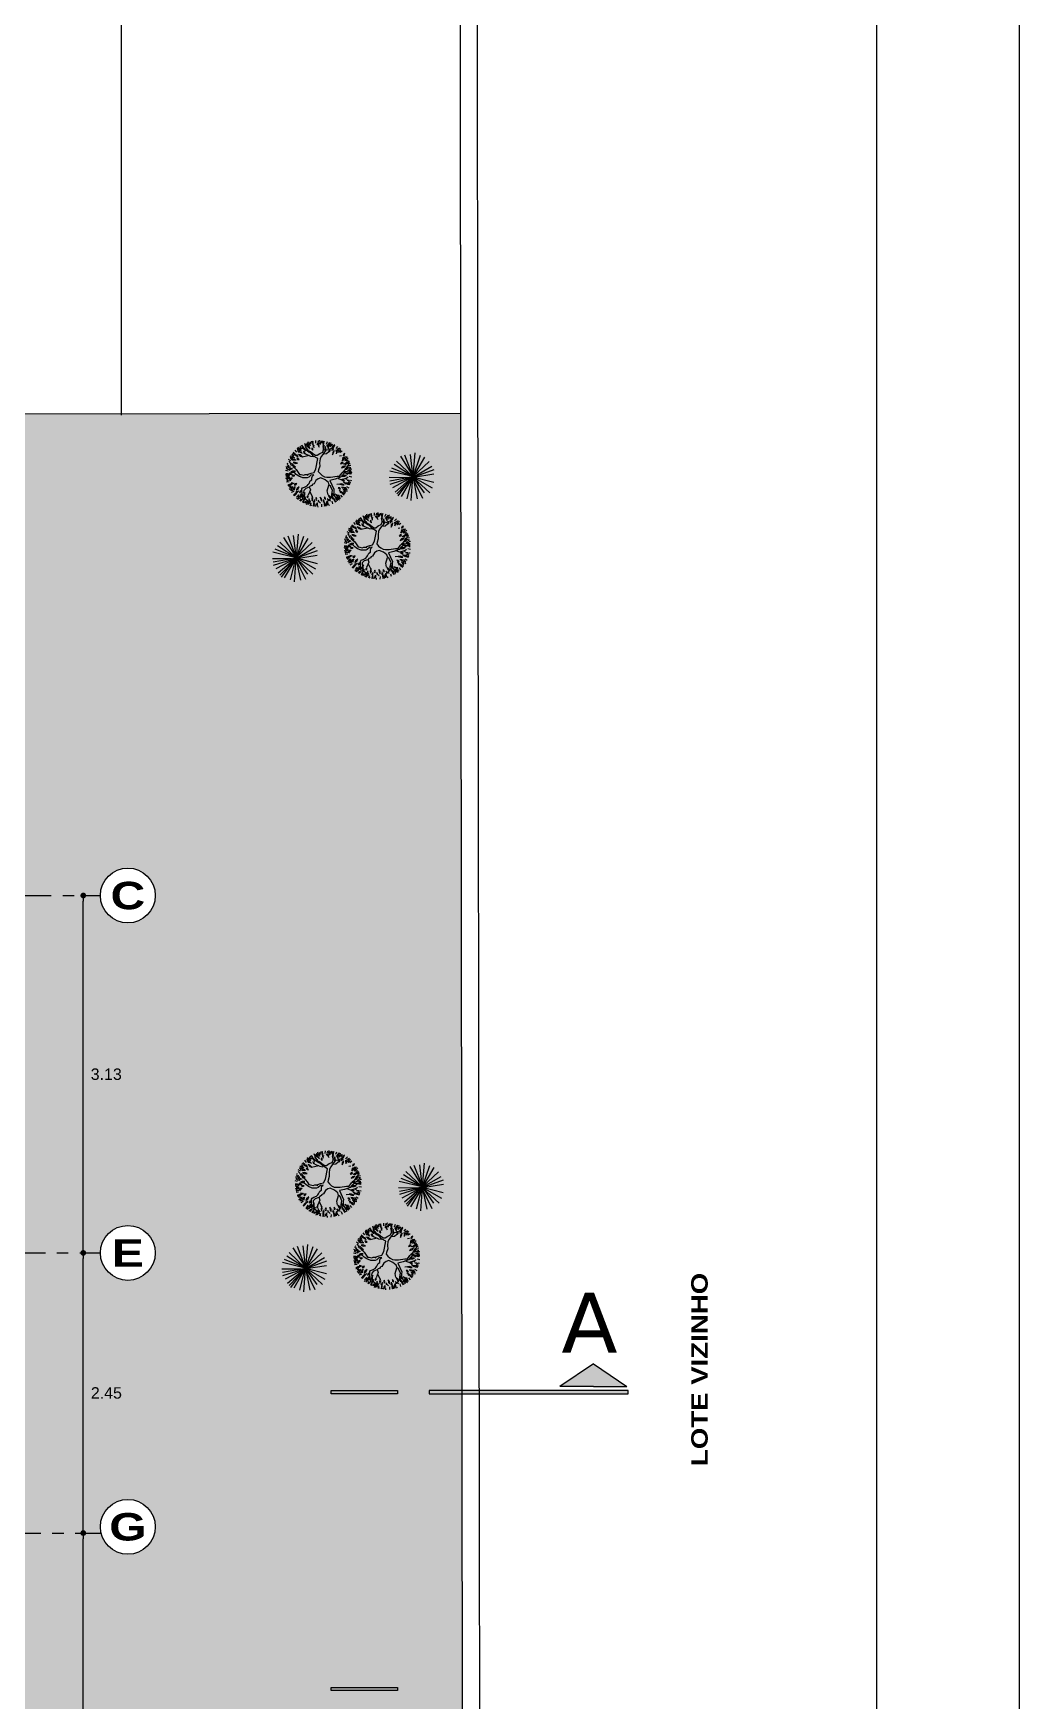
# Model space of a CAD drawing. Header units: millimetres. Extents: x 2178 to 2304, y 1220 to 1359.
# Drawn here: x 2228.44 to 2237.07, y 1332.73 to 1347.31 of the extents above; entities that cross this region are included whole.
import ezdxf
from ezdxf.enums import TextEntityAlignment as Align

# ---------------------------------------------------------------- set-up
doc = ezdxf.new("R2010")
doc.units = ezdxf.units.MM
doc.linetypes.add('CENTER', pattern=[50.8, 31.75, -6.35, 6.35, -6.35])
doc.layers.get('0').update_dxf_attribs({"lineweight": 0})
for name, color, linetype, lineweight in [('COTAS', 40, 'Continuous', 20), ('Ejes22', 50, 'CENTER', 9), ('linha vista piso', 30, 'Continuous', 5), ('mobiliário', 51, 'Continuous', 5), ('PLUMA 7', 10, 'Continuous', 0), ('TEXTO', 5, 'Continuous', 18), ('vegetacio', 62, 'Continuous', 5), ('VEGETACION', 64, 'Continuous', 0)]:
    doc.layers.add(name, color=color, linetype=linetype, lineweight=lineweight)
doc.layers.add('pisos....', color=7, linetype='Continuous', lineweight=5, true_color=0x7c7f7e)
doc.layers.add('TEXT', color=7, linetype='Continuous')
doc.styles.add('ARIAL', font='arial.ttf')
doc.styles.add('ARIAL-N', font='arialbd.ttf')
doc.styles.add('ARIALCH', font='arialbd.ttf', dxfattribs={"width": 1.25})
doc.styles.get("Standard").update_dxf_attribs({"font": 'arial.ttf'})
doc.dimstyles.new('RPM 50', dxfattribs={"dimtxt": 0.1, "dimasz": 0.05, "dimexe": 0.0885, "dimexo": 0.1535, "dimgap": 0.071, "dimtad": 2, "dimtih": 1, "dimtoh": 1, "dimzin": 4, "dimdsep": 46, "dimtxsty": 'ARIAL', "dimblk": 'DOT', "dimcen": 0.4, "dimdle": 0.25, "dimclrd": 8, "dimclre": 8, "dimclrt": 9, "dimadec": 0, "dimazin": 0, "dimtfac": 1, "dimtix": 1, "dimtmove": 0, "dimatfit": 3, "dimldrblk": 'DOT', "dimfxl": 0.5, "dimfxlon": 1, "dimlwd": 0, "dimlwe": 0, "dimarcsym": 0})

# ---------------------------------------------------------------- blocks, each defined once
blk = doc.blocks.new('_DOT')
at = {"color": 0, "linetype": 'ByBlock'}
blk.add_line((-0.5, 0), (-1, 0), dxfattribs=at)
at = {"color": 0, "linetype": 'ByBlock', "const_width": 0.5}
blk.add_lwpolyline([(-0.25, 0, 1), (0.25, 0, 1)], format="xyb", close=True, dxfattribs=at)
blk = doc.blocks.new('*D902')
at = {"color": 8, "lineweight": 0, "transparency": 16777216}
for p, q in [((2228.881, 1334.195), (2228.97, 1334.195)), ((2228.881, 1330.319), (2228.881, 1334.145)), ((2228.881, 1330.269), (2228.97, 1330.269))]:
    blk.add_line(p, q, dxfattribs=at)
at = {"layer": 'Defpoints', "color": 0, "transparency": 16777216}
for p in [(2228.881, 1334.195), (2228.881, 1334.195), (2228.881, 1330.269)]:
    blk.add_point(p, dxfattribs=at)
at = {"color": 8, "lineweight": 0, "transparency": 16777216, "xscale": 0.05, "yscale": 0.05, "zscale": 0.05}
for p, rotation in [((2228.881, 1334.195), 90), ((2228.881, 1330.269), 270)]:
    blk.add_blockref('_DOT', p, dxfattribs=dict(at, rotation=rotation))
at = {"color": 9, "transparency": 16777216, "insert": (2229.082, 1332.232), "char_height": 0.1, "attachment_point": 5, "style": 'ARIAL'}
blk.add_mtext('3.93', dxfattribs=at)
blk = doc.blocks.new('*D1034')
at = {"color": 8, "lineweight": 0, "transparency": 16777216}
for p, q in [((2228.881, 1336.645), (2228.97, 1336.645)), ((2228.881, 1334.245), (2228.881, 1336.595)), ((2228.881, 1334.195), (2228.97, 1334.195))]:
    blk.add_line(p, q, dxfattribs=at)
at = {"layer": 'Defpoints', "color": 0, "transparency": 16777216}
for p in [(2228.881, 1336.645), (2228.881, 1336.645), (2228.881, 1334.195)]:
    blk.add_point(p, dxfattribs=at)
at = {"color": 8, "lineweight": 0, "transparency": 16777216, "xscale": 0.05, "yscale": 0.05, "zscale": 0.05}
for p, rotation in [((2228.881, 1336.645), 90), ((2228.881, 1334.195), 270)]:
    blk.add_blockref('_DOT', p, dxfattribs=dict(at, rotation=rotation))
at = {"color": 9, "transparency": 16777216, "insert": (2229.083, 1335.42), "char_height": 0.1, "attachment_point": 5, "style": 'ARIAL'}
blk.add_mtext('2.45', dxfattribs=at)
blk = doc.blocks.new('*D1035')
at = {"color": 8, "lineweight": 0, "transparency": 16777216}
for p, q in [((2228.881, 1339.77), (2228.97, 1339.77)), ((2228.881, 1336.695), (2228.881, 1339.72)), ((2228.881, 1336.645), (2228.97, 1336.645))]:
    blk.add_line(p, q, dxfattribs=at)
at = {"layer": 'Defpoints', "color": 0, "transparency": 16777216}
for p in [(2228.881, 1339.77), (2228.881, 1339.77), (2228.881, 1336.645)]:
    blk.add_point(p, dxfattribs=at)
at = {"color": 8, "lineweight": 0, "transparency": 16777216, "xscale": 0.05, "yscale": 0.05, "zscale": 0.05}
for p, rotation in [((2228.881, 1339.77), 90), ((2228.881, 1336.645), 270)]:
    blk.add_blockref('_DOT', p, dxfattribs=dict(at, rotation=rotation))
at = {"color": 9, "transparency": 16777216, "insert": (2229.082, 1338.207), "char_height": 0.1, "attachment_point": 5, "style": 'ARIAL'}
blk.add_mtext('3.13', dxfattribs=at)
blk = doc.blocks.new('MAGNOLIA-PLANTA')
for p, q in [((-0.18, 4.91), (-0.17, 5.09)), ((-3.29, 3.27), (-3.59, 3.49)), ((-3.17, 2.71), (-3.47, 2.76)), ((-3.29, 3.66), (-3.4, 3.8)), ((-3.04, 3.23), (-3.36, 3.58)), ((-3.23, 3.5), (-3.04, 3.23)), ((-2.66, 3.83), (-2.93, 4.13)), ((-2.7, 3.15), (-2.87, 3.28)), ((-2.74, 3.33), (-2.66, 3.03)), ((-2.72, 3.29), (-2.67, 3.63)), ((-2.05, 3.62), (-2.32, 3.77)), ((-1.98, 4.19), (-2.18, 4.5)), ((-2.05, 3.67), (-1.96, 3.49)), ((-1.75, 4.07), (-1.93, 4.51)), ((-1.85, 4.56), (-1.9, 4.73)), ((-1.84, 4.39), (-1.75, 4.07)), ((-1.46, 3.88), (-1.57, 4.06)), ((-1.55, 3.3), (-1.2, 3.01)), ((-1.44, 4.07), (-1.46, 3.76)), ((-1.43, 4.02), (-1.27, 4.32)), ((-1.19, 4.5), (-1.35, 4.88)), ((-1.2, 3.01), (-0.68, 2.96)), ((-0.69, 4.1), (-0.89, 4.33)), ((-0.66, 4.82), (-0.7, 4.98)), ((-0.68, 4.14), (-0.65, 3.95)), ((-0.43, 4.61), (-0.51, 4.97)), ((-0.26, 4.42), (-0.28, 4.9)), ((-0.23, 4.75), (-0.26, 4.42)), ((-0.05, 4.14), (-0.09, 4.35)), ((0.04, 4.31), (-0.09, 4.02)), ((0.03, 4.26), (0.28, 4.49)), ((0.42, 4.63), (0.4, 5.04)), ((0.75, 4.09), (0.65, 4.37)), ((0.78, 4.12), (0.74, 3.92)), ((1.23, 2.68), (0.78, 2.62)), ((1.03, 4.75), (1.05, 4.91)), ((1.17, 4.47), (1.22, 4.84)), ((2, 3.02), (1.23, 2.68)), ((1.26, 4.23), (1.41, 4.69)), ((1.41, 4.54), (1.26, 4.23)), ((1.51, 4.03), (1.29, 3.81)), ((1.37, 3.9), (1.4, 4.11)), ((2.51, 2.54), (1.38, 2.79)), ((1.48, 3.99), (1.8, 4.11)), ((1.51, 4.67), (1.58, 4.83)), ((1.97, 4.21), (2.1, 4.59)), ((2.14, 3.6), (2.03, 3.43)), ((2.1, 3.58), (2.1, 3.88)), ((2.79, 3.26), (2.51, 3.13)), ((2.59, 4.11), (2.66, 4.25)), ((2.62, 3.19), (2.72, 3.38)), ((2.63, 3.8), (2.8, 4.12)), ((2.63, 3.54), (2.93, 3.92)), ((2.87, 3.78), (2.63, 3.54)), ((2.75, 3.24), (3.09, 3.25)), ((3.01, 3.86), (3.14, 4)), ((3.24, 2.64), (3.08, 2.52)), ((3.2, 2.64), (3.3, 2.92)), ((3.29, 3.27), (3.54, 3.59)), ((3.68, 2.42), (4.09, 2.67)), ((3.99, 2.56), (3.68, 2.42)), ((3.77, 2.66), (4.04, 2.91)), ((3.84, 2.97), (3.95, 3.08)), ((4.15, 2.6), (4.31, 2.68)), ((-4.88, 0.69), (-5.05, 0.74)), ((-4.87, 0.21), (-5.04, 0.19)), ((-4.62, 0.4), (-4.99, 0.38)), ((-4.5, 1.23), (-4.9, 1.29)), ((-4.4, 0.53), (-4.88, 0.6)), ((-4.51, 1.86), (-4.67, 1.9)), ((-4.21, 1.95), (-4.56, 2.06)), ((-4.35, 2.31), (-4.5, 2.42)), ((-4.17, 0.05), (-4.43, -0.1)), ((-3.96, 2), (-4.38, 2.22)), ((-4.2, 0.78), (-4.38, 1.07)), ((-4.09, 0.69), (-4.31, 0.68)), ((-4.24, 0.8), (-3.99, 0.62)), ((-4.23, 2.19), (-3.96, 2)), ((-4.21, 0.07), (-4.01, 0.06)), ((-3.9, 1.47), (-4.2, 1.41)), ((-3.93, 1.5), (-3.75, 1.42)), ((-3.61, 2.04), (-3.82, 2.11)), ((-3.68, 2.17), (-3.75, 2.5)), ((-3.72, 2.2), (-3.54, 1.95)), ((3.74, 2.11), (3.43, 2.08)), ((3.55, 2.1), (3.71, 2.24)), ((3.69, 2.1), (4.01, 1.99)), ((3.95, 1.37), (3.76, 1.31)), ((3.9, 1.38), (4.1, 1.61)), ((4.23, 0.7), (3.93, 0.78)), ((4.05, 0.75), (4.25, 0.83)), ((4.14, -0.04), (4.4, 0.11)), ((4.18, 0.7), (4.45, 0.49)), ((4.21, 1.94), (4.55, 2.16)), ((4.29, 1.01), (4.76, 1.11)), ((4.62, 1.04), (4.29, 1.01)), ((4.45, 1.21), (4.79, 1.35)), ((4.62, 1.47), (4.77, 1.54)), ((4.62, 0.38), (5.01, 0.47)), ((4.79, 1.01), (4.97, 1.03)), ((-4.65, -0.38), (-5.05, -0.46)), ((-4.82, -1.01), (-5, -1.03)), ((-4.48, -1.2), (-4.82, -1.35)), ((-4.65, -1.46), (-4.8, -1.53)), ((-4.32, -1), (-4.79, -1.1)), ((-4.65, -1.03), (-4.32, -1)), ((-4.24, -1.94), (-4.58, -2.15)), ((-4.21, -0.7), (-4.48, -0.49)), ((-4.08, -0.75), (-4.28, -0.83)), ((-4.26, -0.69), (-3.96, -0.77)), ((-3.93, -1.37), (-4.13, -1.61)), ((-3.72, -2.42), (-4.12, -2.67)), ((-4.02, -2.56), (-3.72, -2.42)), ((-3.39, -0.9), (-4.01, -0.73)), ((-3.98, -1.37), (-3.79, -1.31)), ((-3.77, -2.1), (-3.46, -2.08)), ((-3.58, -2.09), (-3.74, -2.24)), ((-3.58, -0.99), (-3, -0.8)), ((-3.27, -2.64), (-3.11, -2.52)), ((-3.26, -1.59), (-2.76, -1.64)), ((-1.32, -2.6), (-1.58, -1.74)), ((1.42, -1.98), (1.25, -2.46)), ((1.25, -2.46), (1.59, -3.25)), ((3.68, -2.2), (3.51, -1.94)), ((3.58, -2.04), (3.78, -2.1)), ((3.65, -2.16), (3.72, -2.5)), ((3.9, -1.5), (3.72, -1.42)), ((3.87, -1.46), (4.17, -1.41)), ((3.93, -1.99), (4.35, -2.22)), ((4.2, -2.19), (3.93, -1.99)), ((4.21, -0.8), (3.96, -0.62)), ((4.18, -0.07), (3.98, -0.06)), ((4.06, -0.68), (4.27, -0.67)), ((4.17, -0.78), (4.35, -1.07)), ((4.18, -1.95), (4.53, -2.05)), ((4.31, -2.31), (4.47, -2.41)), ((4.37, -0.52), (4.85, -0.59)), ((4.7, -0.61), (4.37, -0.52)), ((4.47, -1.23), (4.87, -1.28)), ((4.48, -1.85), (4.64, -1.9)), ((4.59, -0.39), (4.96, -0.37)), ((4.84, -0.2), (5, -0.19)), ((4.84, -0.69), (5.02, -0.73)), ((-4.18, -2.59), (-4.35, -2.67)), ((-3.8, -2.66), (-4.07, -2.91)), ((-3.87, -2.96), (-3.99, -3.08)), ((-3.32, -3.27), (-3.57, -3.59)), ((-3.23, -2.63), (-3.33, -2.92)), ((-3.04, -3.86), (-3.17, -3.99)), ((-2.78, -3.23), (-3.12, -3.24)), ((-2.67, -3.54), (-2.96, -3.91)), ((-2.9, -3.77), (-2.67, -3.54)), ((-2.66, -3.79), (-2.83, -4.12)), ((-2.82, -3.26), (-2.54, -3.13)), ((-2.65, -3.19), (-2.75, -3.37)), ((-2.62, -4.1), (-2.69, -4.25)), ((-2.17, -3.59), (-2.06, -3.43)), ((-2.13, -3.57), (-2.13, -3.87)), ((-2.01, -4.2), (-2.13, -4.59)), ((-1.51, -3.98), (-1.83, -4.11)), ((-1.54, -4.66), (-1.61, -4.83)), ((-1.54, -4.02), (-1.32, -3.8)), ((-1.44, -3.23), (-1.32, -2.6)), ((-1.3, -4.23), (-1.44, -4.68)), ((-1.44, -4.53), (-1.3, -4.23)), ((-1.4, -3.89), (-1.43, -4.11)), ((-1.21, -4.47), (-1.25, -4.83)), ((-1.06, -4.74), (-1.08, -4.91)), ((-0.81, -4.11), (-0.77, -3.92)), ((-0.78, -4.08), (-0.68, -4.36)), ((-0.45, -4.63), (-0.43, -5.03)), ((-0.06, -4.25), (-0.31, -4.48)), ((-0.07, -4.3), (0.06, -4.02)), ((0.02, -4.13), (0.06, -4.34)), ((0.15, -4.9), (0.14, -5.08)), ((0.2, -4.74), (0.23, -4.41)), ((0.23, -4.41), (0.24, -4.89)), ((0.4, -4.6), (0.48, -4.96)), ((0.64, -4.14), (0.62, -3.94)), ((0.62, -4.82), (0.67, -4.98)), ((0.66, -4.1), (0.86, -4.33)), ((1.01, -3.39), (0.96, -3.49)), ((1.35, -2.7), (1.01, -3.39)), ((1.16, -4.5), (1.31, -4.87)), ((1.4, -4.01), (1.24, -4.31)), ((1.4, -4.06), (1.43, -3.75)), ((1.43, -3.87), (1.54, -4.05)), ((1.72, -4.06), (1.9, -4.51)), ((1.81, -4.39), (1.72, -4.06)), ((1.81, -4.55), (1.87, -4.73)), ((2.02, -3.66), (1.93, -3.49)), ((1.95, -4.19), (2.15, -4.5)), ((2.02, -3.62), (2.28, -3.77)), ((2.23, -4.31), (2.33, -4.44)), ((2.71, -3.33), (2.63, -3.03)), ((2.63, -3.82), (2.9, -4.12)), ((2.69, -3.28), (2.64, -3.62)), ((2.67, -3.14), (2.84, -3.27)), ((3.15, -2.75), (3, -2.61)), ((3.2, -3.5), (3.01, -3.22)), ((3.01, -3.22), (3.33, -3.58)), ((3.14, -2.7), (3.44, -2.75)), ((3.26, -3.65), (3.37, -3.8)), ((3.57, -3.28), (3.71, -3.37)), ((3.78, -2.69), (4.14, -2.88))]:
    blk.add_line(p, q)
for points in [[(-2.17, 4.11), (-1.97, 3.8), (-1.64, 3.7), (-1.5, 3.55), (-1.16, 3.63), (-0.84, 3.19), (-0.62, 2.9), (-0.4, 2.61), (-0.22, 2.25), (-0.15, 1.63), (-0.18, 1.12), (0, 0.58), (0.04, 0.33), (-0.22, 0), (-0.54, -0.29), (-0.91, -0.47), (-1.27, -0.51), (-1.82, -0.51), (-2.8, -0.36), (-3.19, -0.36), (-3.56, 0.15), (-4.1, 0.69), (-4.42, 1.19), (-4.56, 1.31), (-4.56, 1.55), (-4.79, 1.54)], [(1.63, 4.57), (1.96, 4.32), (2.03, 4.06), (1.85, 3.84), (1.63, 3.52), (1.23, 3.34), (0.73, 2.97), (0.47, 2.79), (0.22, 2.79), (-0.18, 3.08), (-0.62, 3.26), (-0.76, 3.63), (-0.76, 4.28), (-0.69, 4.57), (-0.54, 4.97)], [(4.52, 1.91), (4.3, 1.65), (4.21, 1.36), (4.08, 1.27), (3.88, 1.2), (3.67, 0.91), (3.41, 0.62), (3.19, 0.33), (3.09, 0.18), (2.9, -0.11), (2.65, -0.15), (2.25, -0.25), (2.03, -0.15), (1.78, -0.15), (1.63, -0.22), (1.56, -0.07), (1.13, 0.07), (0.69, 0.18), (0.4, 0.73), (0.11, 2.28), (0.76, 2.68), (1.02, 2.97), (1.6, 3.41), (1.89, 3.52), (2.18, 3.81), (2.43, 3.81), (2.94, 3.81)], [(-4.97, -0.15), (-4.86, 0.22), (-4.68, 0.4), (-4.07, 0.29), (-3.34, -0.54), (-2.51, -0.83), (-1.71, -1.02), (-2.32, -2.36), (-2.29, -2.65), (-2.29, -3.08), (-2.4, -3.34), (-2.58, -3.66), (-2.8, -3.81), (-2.94, -3.81), (-3.34, -3.7)], [(2.74, -4.16), (2.4, -3.84), (2.51, -2.87), (2.54, -2.58), (2.54, -2.32), (2.43, -2.14), (2.14, -2.03), (1.74, -1.85), (1.56, -1.63), (1.45, -1.49), (1.27, -1.09), (1.02, -0.94), (1.02, -0.65), (0.94, -0.36), (0.73, -0.18), (1.16, -0.22), (1.49, -0.54), (1.74, -0.62), (2.4, -0.62), (2.98, -0.4), (3.38, -0.11), (3.63, 0.11), (3.85, 0.18), (4.25, 0.07), (4.43, -0.15), (4.61, -0.44), (4.72, -0.65), (4.79, -1.05), (4.76, -1.23)], [(-1.09, -4.79), (-1.31, -4.17), (-1.52, -4.06), (-1.67, -3.95), (-1.96, -3.63), (-2, -3.12), (-2.11, -2.54), (-1.82, -1.89), (-1.6, -1.74), (-1.49, -1.34), (-0.98, -0.94), (-0.33, -0.65), (0.04, -0.76), (0.4, -1.02), (0.69, -1.52), (0.98, -1.63), (0.98, -1.78), (1.27, -1.89), (1.42, -2.07), (1.96, -2.25), (2.25, -2.54), (2.29, -2.87), (2.18, -3.26), (2.18, -3.45), (2.14, -3.7), (1.92, -3.88), (1.63, -4.13), (1.52, -4.35), (1.31, -4.42), (1.2, -4.71), (1.13, -4.9)]]:
    blk.add_lwpolyline(points)
for points in [[(-4.32, 2.54), (-3.95, 2.5), (-3.72, 2.2), (-4.1, 2.28)], [(-3.99, 3.04), (-3.78, 2.95), (-3.71, 2.73), (-3.92, 2.85)], [(-3.19, 3.85), (-2.85, 3.7), (-2.74, 3.33), (-3.08, 3.54)], [(-2.49, 4.36), (-2.22, 4.15), (-2.15, 3.86), (-2.05, 3.68), (-2.33, 4.02)], [(-2.36, 3.52), (-2.14, 3.21), (-2.12, 2.88), (-2.33, 3.24)], [(-1.76, 3.69), (-1.6, 3.53), (-1.61, 3.3), (-1.76, 3.48)], [(-1.68, 4.71), (-1.42, 4.45), (-1.44, 4.07), (-1.69, 4.37)], [(-1.02, 4.11), (-0.92, 3.75), (-1.01, 3.43), (-1.08, 3.84)], [(-0.85, 4.94), (-0.67, 4.65), (-0.7, 4.36), (-0.67, 4.15), (-0.81, 4.57)], [(0.03, 4.99), (0.18, 4.66), (0.04, 4.31), (-0.09, 4.68)], [(0.89, 4.93), (0.96, 4.6), (0.83, 4.33), (0.78, 4.13), (0.8, 4.57)], [(1.02, 3.94), (1.04, 3.72), (0.88, 3.55), (0.89, 3.79)], [(1.86, 3.8), (1.7, 3.45), (1.43, 3.26), (1.63, 3.63)], [(1.73, 4.68), (1.77, 4.31), (1.51, 4.03), (1.51, 4.42)], [(2.31, 3.35), (2.25, 3.13), (2.04, 3.03), (2.13, 3.25)], [(2.52, 4.32), (2.48, 3.98), (2.26, 3.78), (2.15, 3.61), (2.31, 4.01)], [(3.04, 2.93), (2.78, 2.65), (2.45, 2.57), (2.77, 2.84)], [(3.23, 3.8), (3.13, 3.44), (2.79, 3.26), (2.93, 3.63)], [(3.85, 3.19), (3.69, 2.89), (3.41, 2.77), (3.25, 2.65), (3.54, 2.97)], [(-5.02, 0.04), (-4.71, 0.17), (-4.42, 0.09), (-4.22, 0.07), (-4.65, 0.01)], [(-4.92, 0.91), (-4.57, 1.01), (-4.24, 0.8), (-4.63, 0.74)], [(-4.71, 1.75), (-4.37, 1.76), (-4.13, 1.59), (-3.94, 1.51), (-4.37, 1.6)], [(-4.08, 1.19), (-3.71, 1.1), (-3.48, 0.86), (-3.87, 1)], [(-4.08, 0.34), (-3.86, 0.4), (-3.66, 0.27), (-3.9, 0.23)], [(-3.72, 1.71), (-3.49, 1.69), (-3.35, 1.5), (-3.59, 1.55)], [(3.31, 2.36), (3.18, 2.17), (2.95, 2.14), (3.11, 2.32)], [(3.86, 1.7), (3.52, 1.54), (3.18, 1.57), (3.58, 1.72)], [(3.92, 1.08), (3.73, 0.95), (3.5, 1), (3.71, 1.12)], [(4.21, 0.28), (3.83, 0.24), (3.53, 0.38), (3.95, 0.39)], [(4.33, 2.46), (4.12, 2.16), (3.74, 2.11), (4, 2.41)], [(4.91, 0.83), (4.6, 0.61), (4.23, 0.7), (4.58, 0.89)], [(-4.74, -1.67), (-4.48, -1.45), (-4.19, -1.43), (-3.99, -1.37), (-4.37, -1.57)], [(-4.36, -2.46), (-4.15, -2.15), (-3.77, -2.1), (-4.03, -2.4)], [(-4.24, -0.27), (-3.86, -0.23), (-3.56, -0.38), (-3.98, -0.38)], [(-3.95, -1.07), (-3.76, -0.94), (-3.54, -0.99), (-3.75, -1.11)], [(-3.89, -1.7), (-3.55, -1.53), (-3.21, -1.57), (-3.61, -1.71)], [(-3.34, -2.35), (-3.21, -2.17), (-2.98, -2.14), (-3.14, -2.32)], [(3.39, -2.5), (3.08, -2.29), (2.94, -1.98), (3.27, -2.25)], [(3.69, -1.7), (3.46, -1.68), (3.32, -1.5), (3.56, -1.54)], [(4.05, -0.33), (3.83, -0.39), (3.63, -0.27), (3.87, -0.23)], [(4.28, -2.53), (3.92, -2.5), (3.68, -2.2), (4.07, -2.27)], [(4.68, -1.75), (4.34, -1.76), (4.1, -1.58), (3.91, -1.5), (4.34, -1.59)], [(4.99, -0.04), (4.68, -0.16), (4.39, -0.08), (4.19, -0.07), (4.62, -0.01)], [(4.89, -0.91), (4.53, -1), (4.21, -0.8), (4.6, -0.74)], [(-3.88, -3.19), (-3.72, -2.89), (-3.45, -2.77), (-3.28, -2.64), (-3.57, -2.97)], [(-3.26, -3.79), (-3.16, -3.43), (-2.82, -3.26), (-2.96, -3.63)], [(-2.55, -4.32), (-2.51, -3.98), (-2.29, -3.77), (-2.18, -3.6), (-2.34, -4.01)], [(-2.34, -3.35), (-2.28, -3.13), (-2.07, -3.02), (-2.16, -3.25)], [(-1.89, -3.79), (-1.73, -3.45), (-1.46, -3.26), (-1.66, -3.62)], [(-1.05, -3.94), (-1.07, -3.72), (-0.91, -3.54), (-0.92, -3.78)], [(-0.92, -4.92), (-0.99, -4.59), (-0.86, -4.32), (-0.82, -4.12), (-0.83, -4.56)], [(-0.48, -4.2), (-0.45, -3.82), (-0.25, -3.55), (-0.32, -3.97)], [(0.36, -4.06), (0.26, -3.85), (0.35, -3.64), (0.43, -3.86)], [(0.82, -4.94), (0.64, -4.65), (0.67, -4.35), (0.64, -4.15), (0.78, -4.56)], [(0.99, -4.11), (0.88, -3.74), (0.98, -3.42), (1.05, -3.83)], [(1.65, -4.7), (1.39, -4.44), (1.4, -4.06), (1.65, -4.37)], [(1.73, -3.68), (1.57, -3.52), (1.58, -3.29), (1.73, -3.48)], [(2.45, -4.35), (2.19, -4.15), (2.12, -3.86), (2.02, -3.67), (2.29, -4.02)], [(2.33, -3.52), (2.11, -3.21), (2.09, -2.87), (2.3, -3.24)], [(2.88, -2.87), (2.68, -2.77), (2.61, -2.55), (2.81, -2.67)], [(3.16, -3.85), (2.82, -3.69), (2.71, -3.33), (3.05, -3.53)], [(3.8, -3.25), (3.47, -3.14), (3.31, -2.89), (3.16, -2.75), (3.53, -2.98)]]:
    blk.add_lwpolyline(points, close=True)
blk = doc.blocks.new('Arbust11')
for p, q in [((0.028, 0.486), (-0.374, 0.704)), ((-0.349, 0.748), (0.041, 0.486)), ((-0.062, 0.557), (-0.333, 0.794)), ((0.038, 0.486), (-0.274, 0.822)), ((-0.162, 0.888), (0.038, 0.486)), ((0.038, 0.487), (-0.094, 0.94)), ((0.041, 0.482), (0.038, 0.935)), ((0.041, 0.545), (0.141, 0.941)), ((0.044, 0.486), (0.309, 0.872)), ((0.044, 0.479), (0.381, 0.779)), ((0.047, 0.479), (0.437, 0.676)), ((0.059, 0.52), (0.2, 0.847)), ((-0.433, 0.526), (0.044, 0.482)), ((0.044, 0.482), (-0.427, 0.467)), ((-0.053, 0.479), (-0.427, 0.395)), ((0.031, 0.486), (-0.405, 0.61)), ((0.041, 0.476), (-0.389, 0.267)), ((0.041, 0.47), (-0.336, 0.217)), ((0.041, 0.473), (-0.274, 0.158)), ((0.038, 0.467), (-0.212, 0.099)), ((0.05, 0.454), (-0.109, 0.021)), ((0.05, 0.464), (-0.022, 0.015)), ((0.047, 0.486), (0.499, 0.426)), ((0.05, 0.479), (0.29, 0.083)), ((0.05, 0.473), (0.43, 0.245)), ((0.053, 0.489), (0.474, 0.514)), ((0.053, 0.47), (0.194, 0.018)), ((0.053, 0.445), (0.091, 0.027)), ((0.056, 0.476), (0.365, 0.143)), ((0.072, 0.476), (0.465, 0.348))]:
    blk.add_line(p, q)

msp = doc.modelspace()

# ---------------------------------------------------------------- hatches: boundary and pattern name
h = msp.add_hatch()
h.set_pattern_fill('AR-B816', color=256)
h.paths.add_polyline_path([(2235.82, 1354.824), (2181.776, 1354.824), (2181.776, 1348.97), (2181.776, 1344.149, -0.648232), (2182.176, 1343.97), (2184.776, 1343.97), (2184.776, 1348.97), (2184.776, 1351.824), (2232.176, 1351.824), (2235.82, 1351.824)])
h.paths.add_polyline_path([(2184.688, 1345.438), (2184.933, 1345.438), (2184.933, 1345.644), (2184.688, 1345.644)], flags=24)
h.paths.add_polyline_path([(2181.725, 1343.79), (2182.148, 1343.79), (2182.148, 1344.15), (2181.725, 1344.15)], flags=9)
h = msp.add_hatch()
h.set_pattern_fill('AR-SAND', color=256, scale=0.009)
h.paths.add_polyline_path([(2232.183, 1343.987), (2226.431, 1343.979), (2226.431, 1339.77), (2229.031, 1339.77, -1), (2229.511, 1339.77, -1), (2229.031, 1339.77), (2226.431, 1339.77), (2226.38, 1336.645), (2229.031, 1336.645, -1), (2229.511, 1336.645, -1), (2229.031, 1336.645), (2226.38, 1336.645), (2226.34, 1334.195), (2229.038, 1334.195, -0.057924), (2229.031, 1334.25, -1), (2229.511, 1334.25, -0.890495), (2229.038, 1334.195), (2226.34, 1334.195), (2226.276, 1330.269), (2229.031, 1330.273, -0.983454), (2229.511, 1330.274), (2232.201, 1330.277)])
h.paths.add_polyline_path([(2226.431, 1343.979), (2222.026, 1343.973), (2222.026, 1339.77), (2226.431, 1339.77)])
h.paths.add_polyline_path([(2222.026, 1343.973), (2217.326, 1343.967), (2217.326, 1339.77), (2222.026, 1339.77)])
h.paths.add_polyline_path([(2217.326, 1343.967), (2215.586, 1343.965, -0.978556), (2215.106, 1343.964), (2212.375, 1343.961), (2212.231, 1340.395), (2215.106, 1340.395, -1), (2215.586, 1340.395, -1), (2215.106, 1340.395), (2212.231, 1340.395), (2212.226, 1340.27), (2212.226, 1339.77), (2212.751, 1339.77), (2217.326, 1339.77)])
h.paths.add_polyline_path([(2213.996, 1342.016), (2214.318, 1342.016), (2214.318, 1342.222), (2213.996, 1342.222)], flags=24)
h.paths.add_polyline_path([(2213.99, 1343.741), (2214.234, 1343.741), (2214.234, 1343.947), (2213.99, 1343.947)], flags=24)
h.paths.add_polyline_path([(2213.99, 1339.916), (2214.234, 1339.916), (2214.234, 1340.122), (2213.99, 1340.122)], flags=24)
h.paths.add_polyline_path([(2213.99, 1340.291), (2214.234, 1340.291), (2214.234, 1340.497), (2213.99, 1340.497)], flags=24)
h.paths.add_polyline_path([(2214.996, 1342.078), (2215.318, 1342.078), (2215.318, 1342.284), (2214.996, 1342.284)], flags=24)
h.paths.add_polyline_path([(2214.672, 1339.978), (2214.917, 1339.978), (2214.917, 1340.184), (2214.672, 1340.184)], flags=24)
at = {"layer": 'mobiliário'}
h = msp.add_hatch(color=256, dxfattribs=at)
h.paths.add_polyline_path([(2233.647, 1335.443), (2232.193, 1335.443), (2232.193, 1335.414), (2233.647, 1335.414)])
h.paths.add_polyline_path([(2233.342, 1335.675), (2233.048, 1335.478), (2233.342, 1335.478), (2233.635, 1335.478)])
h.paths.add_polyline_path([(2232.193, 1335.443), (2231.906, 1335.443), (2231.906, 1335.414), (2232.193, 1335.414)])
h = msp.add_hatch(color=256, dxfattribs=at)
h.paths.add_polyline_path([(2233.647, 1335.443), (2232.193, 1335.443), (2232.193, 1335.414), (2233.647, 1335.414)])
h.paths.add_polyline_path([(2233.342, 1335.675), (2233.048, 1335.478), (2233.342, 1335.478), (2233.635, 1335.478)])
h.paths.add_polyline_path([(2232.193, 1335.443), (2231.906, 1335.443), (2231.906, 1335.414), (2232.193, 1335.414)])
at = {"layer": 'pisos....'}
h = msp.add_hatch(dxfattribs=at)
h.set_pattern_fill('AR-B816C', color=256, scale=0.001)
h.paths.add_polyline_path([(2184.688, 1345.438), (2184.933, 1345.438), (2184.933, 1345.644), (2184.688, 1345.644)], flags=24)
edge = h.paths.add_edge_path()
edge.add_arc((2183.276, 1353.324), 1.5, 90, 180)
edge.add_line((2181.776, 1353.324), (2181.776, 1344.149))
edge.add_arc((2181.936, 1343.97), 0.24, 0, 131.8103, ccw=False)
edge.add_line((2182.176, 1343.97), (2184.776, 1343.97))
edge.add_line((2184.776, 1343.97), (2184.776, 1348.97))
edge.add_line((2184.776, 1348.97), (2184.776, 1351.824))
edge.add_line((2184.776, 1351.824), (2232.176, 1351.824))
edge.add_line((2232.176, 1351.824), (2235.82, 1351.824))
edge.add_line((2235.82, 1351.824), (2235.82, 1354.824))
edge.add_line((2235.82, 1354.824), (2183.276, 1354.824))

# ---------------------------------------------------------------- linework, layer by layer
for p, q in [((2237.07, 1316.694), (2237.07, 1358.694)), ((2235.82, 1317.194), (2235.82, 1358.194))]:
    msp.add_line(p, q)
for points in [[(2229.214, 1343.97), (2229.214, 1348.97), (2229.214, 1351.824)], [(2212.375, 1343.961), (2232.183, 1343.987)]]:
    msp.add_lwpolyline(points)
at = {"layer": 'COTAS'}
for centre in [(2229.271, 1339.77), (2229.271, 1336.645), (2229.271, 1334.25)]:
    msp.add_circle(centre, 0.24, dxfattribs=at)
at = {"layer": 'Ejes22', "linetype": 'CENTER', "lineweight": 9, "ltscale": 0.01}
for points in [[(2226.431, 1339.77), (2229.031, 1339.77)], [(2226.38, 1336.645), (2229.031, 1336.645)], [(2226.34, 1334.195), (2229.031, 1334.195)]]:
    msp.add_lwpolyline(points, dxfattribs=at)
at = {"layer": 'linha vista piso', "lineweight": 0, "ltscale": 0.01}
for p, q in [((2233.342, 1335.675), (2233.048, 1335.478)), ((2233.342, 1335.675), (2233.048, 1335.478)), ((2233.342, 1335.675), (2233.635, 1335.478)), ((2233.342, 1335.675), (2233.635, 1335.478)), ((2233.342, 1335.478), (2233.048, 1335.478)), ((2233.342, 1335.478), (2233.048, 1335.478)), ((2233.342, 1335.478), (2233.635, 1335.478)), ((2233.342, 1335.478), (2233.635, 1335.478))]:
    msp.add_line(p, q, dxfattribs=at)
for points in [[(2231.05, 1335.443), (2231.63, 1335.443), (2231.63, 1335.414), (2231.05, 1335.414)], [(2231.906, 1335.414), (2233.647, 1335.414), (2233.647, 1335.443), (2231.906, 1335.443)], [(2231.906, 1335.414), (2233.647, 1335.414), (2233.647, 1335.443), (2231.906, 1335.443)], [(2231.05, 1332.846), (2231.63, 1332.846), (2231.63, 1332.817), (2231.05, 1332.817)]]:
    msp.add_lwpolyline(points, close=True, dxfattribs=at)
at = {"layer": 'PLUMA 7'}
for points in [[(2232.201, 1330.269), (2232.176, 1348.97), (2232.176, 1351.824)], [(2232.351, 1330.27), (2232.326, 1348.97), (2232.326, 1351.674)]]:
    msp.add_lwpolyline(points, dxfattribs=at)

# ---------------------------------------------------------------- block references
at = {"layer": 'vegetacio', "xscale": -0.4319999999999373, "yscale": 0.4319999999999372, "zscale": 0.4319999999999372, "rotation": 192.194189850218}
for p in [(2231.701, 1343.63), (2230.68, 1342.92), (2231.783, 1337.419), (2230.762, 1336.709)]:
    msp.add_blockref('Arbust11', p, dxfattribs=at)
at = {"layer": 'VEGETACION', "xscale": -0.05760000000001071, "yscale": 0.05760000000001071, "zscale": 0.05760000000001071}
for p in [(2230.939, 1343.459), (2231.451, 1342.826), (2231.022, 1337.248), (2231.533, 1336.615)]:
    msp.add_blockref('MAGNOLIA-PLANTA', p, dxfattribs=at)

# ---------------------------------------------------------------- texts
at = {"layer": 'COTAS', "style": 'ARIALCH', "width": 1.25}
for tag, p in [('C', (2229.271, 1339.77)), ('E', (2229.271, 1336.645)), ('G', (2229.271, 1334.25))]:
    msp.add_attdef(tag, text='LETRAONUMERO', height=0.24, dxfattribs=at).set_placement(p, align=Align.MIDDLE_CENTER)
at = {"layer": 'TEXT', "insert": (2233.553, 1335.774), "char_height": 0.52232, "width": 34.08115, "attachment_point": 9}
msp.add_mtext('{\\fVerdana|b0|i0|c0|p34;A}', dxfattribs=at)
msp.add_mtext('{\\fVerdana|b0|i0|c0|p34;A}', dxfattribs=at)
at = {"layer": 'TEXTO', "style": 'ARIAL-N', "width": 1.2}
msp.add_text('LOTE VIZINHO', height=0.144, rotation=90, dxfattribs=at).set_placement((2234.342, 1335.626), align=Align.CENTER)

# ---------------------------------------------------------------- dimensions: what is measured, and where the dimension line sits
for base, p1, p2, picture, middle in [((2228.881313206, 1339.769712895), (2228.881313206, 1336.644712895), (2228.881313206, 1339.769712895), '*D1035', (2229.082156316, 1338.207212895)), ((2228.881, 1336.645), (2228.881, 1334.195), (2228.881, 1336.645), '*D1034', (2229.083, 1335.42))]:
    dim = msp.add_linear_dim(base=base, p1=p1, p2=p2, angle=90, dimstyle='RPM 50', override={"dimtmove": 1})
    dim.commit()
    dim.dimension.update_dxf_attribs({"geometry": picture, "text_midpoint": middle})
dim = msp.add_linear_dim(base=(2228.881, 1334.195), p1=(2228.881, 1330.269), p2=(2228.881, 1334.195), angle=90, dimstyle='RPM 50')
dim.commit()
dim.dimension.update_dxf_attribs({"geometry": '*D902', "text_midpoint": (2229.082, 1332.232)})

doc.saveas('drawing.dxf')
